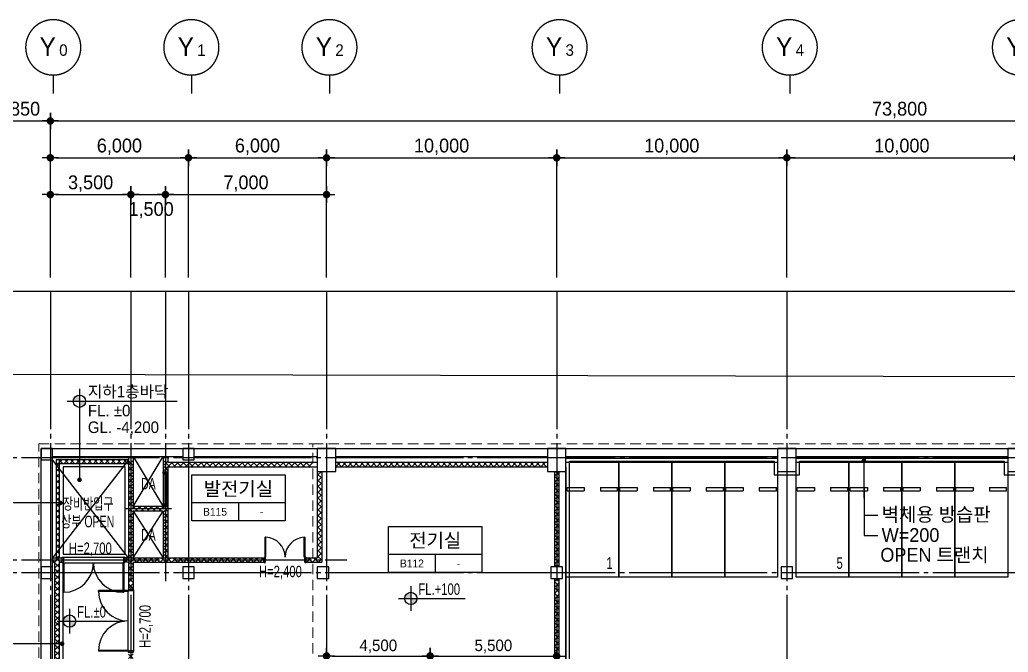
# Model space of a CAD drawing. Extents: x 13827183 to 13983685, y -1862231 to -1752052.
# Drawn here: x 13849131 to 13892080, y -1783737 to -1756245 of the extents above; entities that cross this region are included whole.
import ezdxf
from ezdxf.enums import TextEntityAlignment as Align

# ---------------------------------------------------------------- set-up
doc = ezdxf.new("R2010")
doc.units = 0
doc.header["$LTSCALE"] = 100
doc.header["$MEASUREMENT"] = 0
doc.header["$PDSIZE"] = -10
for name, pattern in [('CEN', [66, 60, -2, 2, -2]), ('HID', [2.3, 1.5, -0.8]), ('HIDDEN', [0.375, 0.25, -0.125])]:
    doc.linetypes.add(name, pattern=pattern)
doc.layers.get('0').update_dxf_attribs({"linetype": 'CONTINUOUS'})
doc.layers.get('Defpoints').update_dxf_attribs({"linetype": 'CONTINUOUS'})
for name, color, linetype in [('8', 8, 'CONTINUOUS'), ('_FIN', 5, 'CONTINUOUS'), ('AXIS', 7, 'CEN'), ('CAR', 21, 'CONTINUOUS'), ('CAR-STOP', 5, 'CONTINUOUS'), ('CEN', 1, 'CEN'), ('DIM', 7, 'CONTINUOUS'), ('HAT', 5, 'CONTINUOUS'), ('LEVEL-1', 4, 'CONTINUOUS'), ('open-tr', 9, 'CONTINUOUS'), ('ST', 3, 'CONTINUOUS'), ('TEXT', 2, 'CONTINUOUS'), ('TEXT1', 7, 'CONTINUOUS'), ('WA1', 2, 'CONTINUOUS'), ('WALL', 2, 'CONTINUOUS'), ('WALLBR', 3, 'CONTINUOUS'), ('WID', 4, 'CONTINUOUS')]:
    doc.layers.add(name, color=color, linetype=linetype)
doc.layers.add('hidded', color=5, linetype='HIDDEN', lineweight=20)
doc.styles.add('HE', font='HYWULM.TTF', dxfattribs={"height": 3})
doc.styles.add('HY울를도M', font='HYWULM.TTF')
doc.styles.add('굴림', font='H2HDRM.TTF')
doc.styles.add('돋음', font='Dotum.ttf', dxfattribs={"height": 3})
doc.styles.add('울릉도', font='HYWULM.TTF', dxfattribs={"height": 3})
doc.dimstyles.new('DIM50', dxfattribs={"dimscale": 50, "dimtxt": 3, "dimasz": 1.2, "dimexe": 1, "dimexo": 1, "dimgap": 0.6, "dimtad": 1, "dimdec": 4, "dimzin": 0, "dimdsep": 46, "dimlunit": 6, "dimtxsty": '굴림', "dimblk": 'DOTT', "dimcen": 0.09, "dimadec": 0, "dimazin": 0, "dimtfac": 1, "dimtdec": 4, "dimtofl": 0, "dimtmove": 2, "dimatfit": 2, "dimldrblk": 'DOTT', "dimfxl": 1, "dimtolj": 1, "dimtzin": 0, "dimarcsym": 0})
pattern_1 = [(45, (13090914.87, -2370030.04), (-127.27922, 127.27922), []), (135, (13090914.87, -2370030.04), (-127.27922, -127.27922), [])]

# ---------------------------------------------------------------- blocks, each defined once
blk = doc.blocks.new('DOTT')
for p, q in [((-1.5, 0), (1.5, 0)), ((0, 1.5), (0, -1.5))]:
    blk.add_line(p, q)
at = {"color": 6, "const_width": 0.68}
blk.add_lwpolyline([(-0.34, 0, 1), (0.34, 0, 1)], format="xyb", close=True, dxfattribs=at)
blk = doc.blocks.new('*D16')
at = {"layer": 'Defpoints', "color": 0, "lineweight": -3}
for p in [(13882460, -1762245), (13872460, -1768046), (13882460, -1768046)]:
    blk.add_point(p, dxfattribs=at)
at = {"layer": 'DIM', "color": 7, "lineweight": -2}
for p, q in [((13872460, -1767446), (13872460, -1762045)), ((13882460, -1767446), (13882460, -1762045)), ((13872700, -1762245), (13882220, -1762245))]:
    blk.add_line(p, q, dxfattribs=at)
at = {"layer": 'DIM', "color": 7, "lineweight": -2, "xscale": 240, "yscale": 240, "zscale": 240, "rotation": 180}
blk.add_blockref('DOTT', (13872460, -1762245), dxfattribs=at)
at = {"layer": 'DIM', "color": 7, "lineweight": -2, "xscale": 240, "yscale": 240, "zscale": 240}
blk.add_blockref('DOTT', (13882460, -1762245), dxfattribs=at)
at = {"layer": 'DIM', "color": 3, "insert": (13877460, -1761768), "char_height": 600, "attachment_point": 5, "style": '굴림'}
blk.add_mtext('\\A1;10,000', dxfattribs=at)
blk = doc.blocks.new('*D17')
at = {"layer": 'Defpoints', "color": 0, "lineweight": -3}
for p in [(13872460, -1762245), (13862460, -1768046), (13872460, -1768046)]:
    blk.add_point(p, dxfattribs=at)
at = {"layer": 'DIM', "color": 7, "lineweight": -2}
for p, q in [((13862460, -1767446), (13862460, -1762045)), ((13872460, -1767446), (13872460, -1762045)), ((13862700, -1762245), (13872220, -1762245))]:
    blk.add_line(p, q, dxfattribs=at)
at = {"layer": 'DIM', "color": 7, "lineweight": -2, "xscale": 240, "yscale": 240, "zscale": 240, "rotation": 180}
blk.add_blockref('DOTT', (13862460, -1762245), dxfattribs=at)
at = {"layer": 'DIM', "color": 7, "lineweight": -2, "xscale": 240, "yscale": 240, "zscale": 240}
blk.add_blockref('DOTT', (13872460, -1762245), dxfattribs=at)
at = {"layer": 'DIM', "color": 3, "insert": (13867460, -1761768), "char_height": 600, "attachment_point": 5, "style": '굴림'}
blk.add_mtext('\\A1;10,000', dxfattribs=at)
blk = doc.blocks.new('*D18')
at = {"layer": 'Defpoints', "color": 0, "lineweight": -3}
for p in [(13862460, -1762245), (13856460, -1768046), (13862460, -1768046)]:
    blk.add_point(p, dxfattribs=at)
at = {"layer": 'DIM', "color": 7, "lineweight": -2}
for p, q in [((13856460, -1767446), (13856460, -1762045)), ((13862460, -1767446), (13862460, -1762045)), ((13856700, -1762245), (13862220, -1762245))]:
    blk.add_line(p, q, dxfattribs=at)
at = {"layer": 'DIM', "color": 7, "lineweight": -2, "xscale": 240, "yscale": 240, "zscale": 240, "rotation": 180}
blk.add_blockref('DOTT', (13856460, -1762245), dxfattribs=at)
at = {"layer": 'DIM', "color": 7, "lineweight": -2, "xscale": 240, "yscale": 240, "zscale": 240}
blk.add_blockref('DOTT', (13862460, -1762245), dxfattribs=at)
at = {"layer": 'DIM', "color": 3, "insert": (13859460, -1761767), "char_height": 600, "attachment_point": 5, "style": '굴림'}
blk.add_mtext('\\A1;6,000', dxfattribs=at)
blk = doc.blocks.new('*D22')
at = {"layer": 'Defpoints', "color": 0, "lineweight": -3}
for p in [(13892460, -1762245), (13882460, -1768046), (13892460, -1768046)]:
    blk.add_point(p, dxfattribs=at)
at = {"layer": 'DIM', "color": 7, "lineweight": -2}
for p, q in [((13882460, -1767446), (13882460, -1762045)), ((13892460, -1767446), (13892460, -1762045)), ((13882700, -1762245), (13892220, -1762245))]:
    blk.add_line(p, q, dxfattribs=at)
at = {"layer": 'DIM', "color": 7, "lineweight": -2, "xscale": 240, "yscale": 240, "zscale": 240, "rotation": 180}
blk.add_blockref('DOTT', (13882460, -1762245), dxfattribs=at)
at = {"layer": 'DIM', "color": 7, "lineweight": -2, "xscale": 240, "yscale": 240, "zscale": 240}
blk.add_blockref('DOTT', (13892460, -1762245), dxfattribs=at)
at = {"layer": 'DIM', "color": 3, "insert": (13887460, -1761768), "char_height": 600, "attachment_point": 5, "style": '굴림'}
blk.add_mtext('\\A1;10,000', dxfattribs=at)
blk = doc.blocks.new('*D27')
at = {"layer": 'Defpoints', "color": 0, "lineweight": -3}
for p in [(13924260, -1760645), (13850460, -1768046), (13924260, -1768046)]:
    blk.add_point(p, dxfattribs=at)
at = {"layer": 'DIM', "color": 7, "lineweight": -2}
for p, q in [((13850460, -1767446), (13850460, -1760445)), ((13924260, -1767446), (13924260, -1760445)), ((13850700, -1760645), (13924020, -1760645))]:
    blk.add_line(p, q, dxfattribs=at)
at = {"layer": 'DIM', "color": 7, "lineweight": -2, "xscale": 240, "yscale": 240, "zscale": 240, "rotation": 180}
blk.add_blockref('DOTT', (13850460, -1760645), dxfattribs=at)
at = {"layer": 'DIM', "color": 7, "lineweight": -2, "xscale": 240, "yscale": 240, "zscale": 240}
blk.add_blockref('DOTT', (13924260, -1760645), dxfattribs=at)
at = {"layer": 'DIM', "color": 3, "insert": (13887360, -1760167), "char_height": 600, "attachment_point": 5, "style": '굴림'}
blk.add_mtext('\\A1;73,800', dxfattribs=at)
blk = doc.blocks.new('*D29')
at = {"layer": 'Defpoints', "color": 0, "lineweight": -3}
for p in [(13850460, -1760645), (13847610, -1768046), (13850460, -1768046)]:
    blk.add_point(p, dxfattribs=at)
at = {"layer": 'DIM', "color": 7, "lineweight": -2}
for p, q in [((13847610, -1767446), (13847610, -1760445)), ((13850460, -1767446), (13850460, -1760445)), ((13847850, -1760645), (13850220, -1760645))]:
    blk.add_line(p, q, dxfattribs=at)
at = {"layer": 'DIM', "color": 7, "lineweight": -2, "xscale": 240, "yscale": 240, "zscale": 240, "rotation": 180}
blk.add_blockref('DOTT', (13847610, -1760645), dxfattribs=at)
at = {"layer": 'DIM', "color": 7, "lineweight": -2, "xscale": 240, "yscale": 240, "zscale": 240}
blk.add_blockref('DOTT', (13850460, -1760645), dxfattribs=at)
at = {"layer": 'DIM', "color": 3, "insert": (13849035, -1760167), "char_height": 600, "attachment_point": 5, "style": '굴림'}
blk.add_mtext('\\A1;2,850', dxfattribs=at)
blk = doc.blocks.new('BOMBOM_S')
at = {"color": 7}
blk.add_line((0, 0.4), (0, 0), dxfattribs=at)
blk.add_lwpolyline([(-0.6, 1, 1), (0.6, 1, 1), (-0.6, 1, 1)], format="xyb", dxfattribs=at)
at = {"color": 1, "style": '돋음'}
for tag, p, height in [('X', (-0.295, 0.816), 0.4), ('N', (0.129, 0.816), 0.25)]:
    blk.add_attdef(tag, p, '', height=height, dxfattribs=at)
blk = doc.blocks.new('*D57')
at = {"layer": 'Defpoints', "color": 0, "lineweight": -3}
for p in [(13856460, -1762245), (13850460, -1768046), (13856460, -1768046)]:
    blk.add_point(p, dxfattribs=at)
at = {"layer": 'DIM', "color": 7, "lineweight": -2}
for p, q in [((13850460, -1767446), (13850460, -1762045)), ((13856460, -1767446), (13856460, -1762045)), ((13850700, -1762245), (13856220, -1762245))]:
    blk.add_line(p, q, dxfattribs=at)
at = {"layer": 'DIM', "color": 7, "lineweight": -2, "xscale": 240, "yscale": 240, "zscale": 240, "rotation": 180}
blk.add_blockref('DOTT', (13850460, -1762245), dxfattribs=at)
at = {"layer": 'DIM', "color": 7, "lineweight": -2, "xscale": 240, "yscale": 240, "zscale": 240}
blk.add_blockref('DOTT', (13856460, -1762245), dxfattribs=at)
at = {"layer": 'DIM', "color": 3, "insert": (13853460, -1761767), "char_height": 600, "attachment_point": 5, "style": '굴림'}
blk.add_mtext('\\A1;6,000', dxfattribs=at)
blk = doc.blocks.new('TT1')
at = {"layer": 'TEXT1'}
for p, q in [((-1013, -600), (1013, -600)), ((0, -600), (0, -1000))]:
    blk.add_line(p, q, dxfattribs=at)
blk.add_lwpolyline([(-1013, 0), (1013, 0), (1013, -1000), (-1013, -1000)], close=True, dxfattribs=at)
blk = doc.blocks.new('D1800')
at = {"layer": 'WID'}
for points in [[(105, 0), (-105, 0), (-105, -30), (-60, -30), (-60, -45), (90, -45), (90, -30), (135, -30), (135, 0), (105, 0)], [(135, -30), (135, -65), (1004, -65), (1004, -30)], [(135, -30), (1004, -30)], [(105, -1800), (-105, -1800), (-105, -1770), (-60, -1770), (-60, -1755), (90, -1755), (90, -1770), (135, -1770), (135, -1800), (105, -1800)], [(135, -1770), (135, -1735), (1004, -1735), (1004, -1770)], [(135, -1770), (1004, -1770)]]:
    blk.add_lwpolyline(points, dxfattribs=at)
for centre, start, end in [((135, -30), 270, 357.6944), ((135, -1770), 2.3056, 90)]:
    blk.add_arc(centre, 870, start, end, dxfattribs=at)
blk = doc.blocks.new('*D102')
at = {"layer": 'Defpoints', "color": 0, "lineweight": -3}
for p in [(13862460, -1763845), (13855460, -1768046), (13862460, -1768046)]:
    blk.add_point(p, dxfattribs=at)
at = {"layer": 'DIM', "color": 7, "lineweight": -2}
for p, q in [((13855460, -1767446), (13855460, -1763645)), ((13855700, -1763845), (13862220, -1763845)), ((13862460, -1767446), (13862460, -1763645))]:
    blk.add_line(p, q, dxfattribs=at)
at = {"layer": 'DIM', "color": 7, "lineweight": -2, "xscale": 240, "yscale": 240, "zscale": 240, "rotation": 180}
blk.add_blockref('DOTT', (13855460, -1763845), dxfattribs=at)
at = {"layer": 'DIM', "color": 7, "lineweight": -2, "xscale": 240, "yscale": 240, "zscale": 240}
blk.add_blockref('DOTT', (13862460, -1763845), dxfattribs=at)
at = {"layer": 'DIM', "color": 3, "insert": (13858960, -1763368), "char_height": 600, "attachment_point": 5, "style": '굴림'}
blk.add_mtext('\\A1;7,000', dxfattribs=at)
blk = doc.blocks.new('CAR-STOP')
at = {"layer": 'CAR-STOP', "ltscale": 3}
for p, q in [((50, 3950), (50, 4100)), ((50, 4100), (800, 4100)), ((50, 3950), (800, 3950)), ((800, 4100), (800, 3950)), ((1500, 4100), (2250, 4100)), ((1500, 4100), (1500, 3950)), ((1500, 3950), (2250, 3950)), ((2250, 3950), (2250, 4100))]:
    blk.add_line(p, q, dxfattribs=at)
blk = doc.blocks.new('*D104')
at = {"layer": 'Defpoints', "color": 0, "lineweight": -3}
for p in [(13853960, -1763845), (13850460, -1768046), (13853960, -1768046)]:
    blk.add_point(p, dxfattribs=at)
at = {"layer": 'DIM', "color": 7, "lineweight": -2}
for p, q in [((13850460, -1767446), (13850460, -1763645)), ((13850700, -1763845), (13853720, -1763845)), ((13853960, -1767446), (13853960, -1763645))]:
    blk.add_line(p, q, dxfattribs=at)
at = {"layer": 'DIM', "color": 7, "lineweight": -2, "xscale": 240, "yscale": 240, "zscale": 240, "rotation": 180}
blk.add_blockref('DOTT', (13850460, -1763845), dxfattribs=at)
at = {"layer": 'DIM', "color": 7, "lineweight": -2, "xscale": 240, "yscale": 240, "zscale": 240}
blk.add_blockref('DOTT', (13853960, -1763845), dxfattribs=at)
at = {"layer": 'DIM', "color": 3, "insert": (13852210, -1763367), "char_height": 600, "attachment_point": 5, "style": '굴림'}
blk.add_mtext('\\A1;3,500', dxfattribs=at)
blk = doc.blocks.new('*D105')
at = {"layer": 'Defpoints', "color": 0, "lineweight": -3}
for p in [(13855460, -1763845), (13853960, -1768046), (13855460, -1768046)]:
    blk.add_point(p, dxfattribs=at)
at = {"layer": 'DIM', "color": 7, "lineweight": -2}
for p, q in [((13853960, -1767446), (13853960, -1763645)), ((13854200, -1763845), (13855220, -1763845)), ((13855460, -1767446), (13855460, -1763645))]:
    blk.add_line(p, q, dxfattribs=at)
at = {"layer": 'DIM', "color": 7, "lineweight": -2, "xscale": 240, "yscale": 240, "zscale": 240, "rotation": 180}
blk.add_blockref('DOTT', (13853960, -1763845), dxfattribs=at)
at = {"layer": 'DIM', "color": 7, "lineweight": -2, "xscale": 240, "yscale": 240, "zscale": 240}
blk.add_blockref('DOTT', (13855460, -1763845), dxfattribs=at)
at = {"layer": 'DIM', "color": 3, "insert": (13854837, -1764526), "char_height": 600, "attachment_point": 5, "style": '굴림'}
blk.add_mtext('\\A1;1,500', dxfattribs=at)
blk = doc.blocks.new('*D122')
at = {"layer": 'Defpoints', "color": 0, "lineweight": -3}
for p in [(13866960, -1783901), (13862460, -1785077), (13866960, -1785502)]:
    blk.add_point(p, dxfattribs=at)
at = {"layer": 'DIM', "color": 7, "lineweight": -2}
for p, q in [((13862460, -1784477), (13862460, -1783701)), ((13862700, -1783901), (13866720, -1783901)), ((13866960, -1784902), (13866960, -1783701))]:
    blk.add_line(p, q, dxfattribs=at)
at = {"layer": 'DIM', "color": 7, "lineweight": -2, "xscale": 240, "yscale": 240, "zscale": 240, "rotation": 180}
blk.add_blockref('DOTT', (13862460, -1783901), dxfattribs=at)
at = {"layer": 'DIM', "color": 7, "lineweight": -2, "xscale": 240, "yscale": 240, "zscale": 240}
blk.add_blockref('DOTT', (13866960, -1783901), dxfattribs=at)
at = {"layer": 'DIM', "color": 3, "insert": (13864710, -1783484), "char_height": 500, "attachment_point": 5, "style": '굴림'}
blk.add_mtext('\\A1;4,500', dxfattribs=at)
blk = doc.blocks.new('*D123')
at = {"layer": 'Defpoints', "color": 0, "lineweight": -3}
for p in [(13872460, -1783901), (13866960, -1785502), (13872460, -1785502)]:
    blk.add_point(p, dxfattribs=at)
at = {"layer": 'DIM', "color": 7, "lineweight": -2}
for p, q in [((13866960, -1784902), (13866960, -1783701)), ((13867200, -1783901), (13872220, -1783901)), ((13872460, -1784902), (13872460, -1783701))]:
    blk.add_line(p, q, dxfattribs=at)
at = {"layer": 'DIM', "color": 7, "lineweight": -2, "xscale": 240, "yscale": 240, "zscale": 240, "rotation": 180}
blk.add_blockref('DOTT', (13866960, -1783901), dxfattribs=at)
at = {"layer": 'DIM', "color": 7, "lineweight": -2, "xscale": 240, "yscale": 240, "zscale": 240}
blk.add_blockref('DOTT', (13872460, -1783901), dxfattribs=at)
at = {"layer": 'DIM', "color": 3, "insert": (13869710, -1783484), "char_height": 500, "attachment_point": 5, "style": '굴림'}
blk.add_mtext('\\A1;5,500', dxfattribs=at)

msp = doc.modelspace()

# ---------------------------------------------------------------- hatches: boundary and pattern name
at = {"layer": 'HAT'}
h = msp.add_hatch(dxfattribs=at)
h.set_pattern_fill('_USER', color=256, scale=180, angle=45, style=0, double=1, pattern_type=0)
h.set_pattern_definition([(45, (-946705.35, -4618979.9), (-127.2792206, 127.2792206), []), (135, (-946705.35, -4618979.9), (-127.2792206, -127.2792206), [])])
h.paths.add_polyline_path([(13853743.59595, -1775527.04345), (13853859.80992, -1775377.37395), (13851724.67617, -1775377.23112), (13851724.67617, -1775527.22456)])
h.paths.add_polyline_path([(13851724.67617, -1775527.22456), (13851724.67617, -1775377.23112), (13850859.74377, -1775377.17327), (13850859.73424, -1775527.30216)])
h.paths.add_polyline_path([(13850859.74377, -1775377.17327), (13850709.54981, -1775377.16322), (13850709.56145, -1775570.23577), (13850859.71922, -1775763.62078)])
h.paths.add_polyline_path([(13850859.71922, -1775763.62078), (13850709.56145, -1775570.23577), (13850709.6607, -1777217.08991, -0.3360562249), (13850709.66434, -1777277.48096), (13850709.79433, -1779434.21221), (13850859.49831, -1779241.41163)])
h.paths.add_polyline_path([(13850859.49831, -1779241.41163), (13850709.79433, -1779434.21221), (13850709.80597, -1779627.46006), (13850859.47378, -1779627.46006)])
h = msp.add_hatch(dxfattribs=at)
h.set_pattern_fill('_USER', color=256, scale=180, angle=45, style=0, double=1, pattern_type=0)
h.set_pattern_definition(pattern_1)
h.paths.add_polyline_path([(13855359.80992, -1779627.37395), (13854059.80992, -1779627.37395), (13854059.80992, -1777602.37395), (13855359.80992, -1777602.37395)], flags=17)
h.paths.add_polyline_path([(13862259.80992, -1775877.37395), (13862059.80992, -1775877.37395), (13862059.80992, -1779627.37395), (13861859.83977, -1779627.37395), (13861859.83954, -1779827.37395), (13862259.80992, -1779827.37395)])
h.paths.add_polyline_path([(13861859.83977, -1779627.37395), (13861579.80992, -1779627.37395), (13861579.80992, -1779827.37395), (13861859.83954, -1779827.37395)], flags=16)
h.paths.add_polyline_path([(13862259.80992, -1784827.37395), (13861859.83385, -1784827.37395), (13861859.83363, -1785027.37395), (13862259.80992, -1785027.37395)])
h.paths.add_polyline_path([(13861859.83385, -1784827.37395), (13854059.80992, -1784827.37395), (13854059.80992, -1783747.37395), (13853859.80992, -1783747.37395), (13853859.80992, -1785027.37395), (13861859.83363, -1785027.37395)])
h.paths.add_polyline_path([(13854247.43974, -1779010.37328), (13855192.18009, -1779010.37328), (13855192.18009, -1778259.37461), (13854247.43974, -1778259.37461)], flags=24)
h.paths.add_polyline_path([(13855359.80992, -1775902.37395), (13855559.80992, -1775902.37395), (13855559.80992, -1775677.37395), (13861859.84426, -1775677.37395), (13861859.84448, -1775477.37395), (13855559.80992, -1775477.37395), (13855559.80992, -1775377.37395), (13855359.80992, -1775377.37395)])
h.paths.add_polyline_path([(13855559.80992, -1777402.37395), (13854059.80992, -1777402.37395), (13854059.80992, -1775377.37395), (13853859.80992, -1775377.37395), (13853859.80992, -1779627.37395), (13853699.80992, -1779627.37395), (13853699.80992, -1779827.37395), (13853859.80992, -1779827.37395), (13853859.80992, -1781007.37395), (13854059.80992, -1781007.37395), (13854059.80992, -1779827.37395), (13859739.80992, -1779827.37395), (13859739.80992, -1779627.37395), (13855559.80992, -1779627.37395)])
h = msp.add_hatch(dxfattribs=at)
h.set_pattern_fill('_USER', color=256, scale=180, angle=45, style=0, double=1, pattern_type=0)
h.set_pattern_definition([(45, (13862859.81, -1775677.37), (-127.2792, 127.2792), []), (135, (13862859.81, -1775677.37), (-127.2792, -127.2792), [])])
h.paths.add_polyline_path([(13872059.80992, -1775477.37395), (13862859.80992, -1775477.37395), (13862859.80992, -1775677.37395), (13872059.80992, -1775677.37395)])
h = msp.add_hatch(dxfattribs=at)
h.set_pattern_fill('_USER', color=256, scale=180, angle=45, style=0, double=1, pattern_type=0)
h.set_pattern_definition([(45, (13859357.81, -1807335.86), (-127.2792, 127.2792), []), (135, (13859357.81, -1807335.86), (-127.2792, -127.2792), [])])
h.paths.add_polyline_path([(13872559.80992, -1790977.37395), (13872359.80992, -1790977.37395), (13872359.80992, -1793977.37395), (13867479.80992, -1793977.37395), (13867479.80992, -1794177.37395), (13872559.80992, -1794177.37395)])
h.paths.add_polyline_path([(13865359.80992, -1790277.37395), (13865159.80992, -1790277.37395), (13865159.80992, -1794257.37395), (13865359.80992, -1794257.37395), (13865359.80992, -1794177.37395), (13865639.80992, -1794177.37395), (13865639.80992, -1793977.37395), (13865359.80992, -1793977.37395)])
h.paths.add_polyline_path([(13865359.80992, -1795197.37395), (13865159.80992, -1795197.37395), (13865159.80992, -1795377.37395), (13865359.80992, -1795377.37395)])
h.paths.add_polyline_path([(13862259.80992, -1790677.37395), (13862059.80992, -1790677.37395), (13862059.80992, -1791537.37395), (13862259.80992, -1791537.37395)])
h.paths.add_polyline_path([(13873366.73347, -1798664.76606), (13873366.73347, -1797589.98184), (13873874.80992, -1797589.98184), (13873874.80992, -1798664.76606)], flags=9)
h.paths.add_polyline_path([(13873366.73347, -1795713.10145), (13873366.73347, -1794641.64645), (13873874.80992, -1794641.64645), (13873874.80992, -1795713.10145)], flags=9)
h.paths.add_polyline_path([(13873366.73347, -1792714.76606), (13873366.73347, -1791639.98184), (13873874.80992, -1791639.98184), (13873874.80992, -1792714.76606)], flags=9)
h.paths.add_polyline_path([(13908543.76644, -1801280.87287), (13910867.50146, -1801280.87287), (13910867.50146, -1800500.91282), (13908543.76644, -1800500.91282)], flags=9)
h.paths.add_polyline_path([(13866225.19707, -1783278.04395), (13868548.93209, -1783278.04395), (13868548.93209, -1782498.0839), (13866225.19707, -1782498.0839)], flags=9)
h.paths.add_polyline_path([(13866225.19707, -1799105.0416), (13868548.93209, -1799105.0416), (13868548.93209, -1798325.08154), (13866225.19707, -1798325.08154)], flags=9)
h.paths.add_polyline_path([(13859357.80936, -1776734.80142), (13862053.54837, -1776734.80142), (13862053.54837, -1775806.03977), (13859357.80936, -1775806.03977)], flags=9)
h.paths.add_polyline_path([(13859358.60829, -1777750.46426), (13862052.74944, -1777750.46426), (13862052.74944, -1776858.65334), (13859358.60829, -1776858.65334)], flags=9)
h.paths.add_polyline_path([(13862693.55267, -1800309.98314), (13863194.75107, -1800309.98314), (13863194.75107, -1800009.58367), (13862693.55267, -1800009.58367)], flags=9)
h.paths.add_polyline_path([(13892944.89931, -1801870.07647), (13897124.65963, -1801870.07647), (13897124.65963, -1800975.26955), (13892944.89931, -1800975.26955)], flags=9)
h.paths.add_polyline_path([(13892964.04045, -1801049.64705), (13895436.41063, -1801049.64705), (13895436.41063, -1800269.687), (13892964.04045, -1800269.687)], flags=9)
h.paths.add_polyline_path([(13892934.74618, -1800314.26114), (13897092.2029, -1800314.26114), (13897092.2029, -1799358.53544), (13892934.74618, -1799358.53544)], flags=9)
h.paths.add_polyline_path([(13863121.99271, -1784984.67657), (13865992.83159, -1784984.67657), (13865992.83159, -1783990.0028), (13863121.99271, -1783990.0028)], flags=9)
h.paths.add_polyline_path([(13862660.95102, -1785788.94597), (13866468.20801, -1785788.94597), (13866468.20801, -1784897.13505), (13862660.95102, -1784897.13505)], flags=9)
h.paths.add_polyline_path([(13885173.13831, -1799599.1015), (13889649.30342, -1799599.1015), (13889649.30342, -1798007.62347), (13885173.13831, -1798007.62347)], flags=9)
h.paths.add_polyline_path([(13864292.62058, -1800854.64359), (13864726.17584, -1800854.64359), (13864726.17584, -1800548.65158), (13864292.62058, -1800548.65158)], flags=9)
h.paths.add_polyline_path([(13870452.30326, -1800572.36396), (13871067.31657, -1800572.36396), (13871067.31657, -1800182.38394), (13870452.30326, -1800182.38394)], flags=9)
h.paths.add_polyline_path([(13907595.46238, -1806534.60617), (13908624.15745, -1806534.60617), (13908624.15745, -1806056.24399), (13907595.46238, -1806056.24399)], flags=9)
h.paths.add_polyline_path([(13907449.40712, -1807014.29363), (13908770.21271, -1807014.29363), (13908770.21271, -1806516.95674), (13907449.40712, -1806516.95674)], flags=9)
h.paths.add_polyline_path([(13907660.91293, -1807335.86312), (13908624.96086, -1807335.86312), (13908624.96086, -1806960.36379), (13907660.91293, -1806960.36379)], flags=9)
h.paths.add_polyline_path([(13910049.40712, -1807014.29363), (13911370.21271, -1807014.29363), (13911370.21271, -1806516.95674), (13910049.40712, -1806516.95674)], flags=9)
h.paths.add_polyline_path([(13909905.71538, -1806534.60617), (13911513.90446, -1806534.60617), (13911513.90446, -1806056.24399), (13909905.71538, -1806056.24399)], flags=9)
h.paths.add_polyline_path([(13910260.91293, -1807335.86312), (13911224.96086, -1807335.86312), (13911224.96086, -1806960.36379), (13910260.91293, -1806960.36379)], flags=9)
h.paths.add_polyline_path([(13911118.31426, -1796999.8509), (13911551.86952, -1796999.8509), (13911551.86952, -1796693.85889), (13911118.31426, -1796693.85889)], flags=9)
h.paths.add_polyline_path([(13862259.80992, -1793377.37395), (13862059.80992, -1793377.37395), (13862059.80992, -1795377.37395), (13862259.80992, -1795377.37395)])
h = msp.add_hatch(dxfattribs=at)
h.set_pattern_fill('_USER', color=256, scale=180, angle=45, style=0, double=1, pattern_type=0)
h.set_pattern_definition([(45, (13872359.81, -1789577.37), (-127.2792, 127.2792), []), (135, (13872359.81, -1789577.37), (-127.2792, -127.2792), [])])
h.paths.add_polyline_path([(13872559.80992, -1775877.37395), (13872359.80992, -1775877.37395), (13872359.80992, -1780027.37395), (13872559.80992, -1780027.37395)])
h.paths.add_polyline_path([(13872559.80992, -1780527.37395), (13872359.80992, -1780527.37395), (13872359.80992, -1789577.37395), (13872559.80992, -1789577.37395)])
h = msp.add_hatch(dxfattribs=at)
h.set_pattern_fill('_USER', color=256, scale=180, angle=45, style=0, double=1, pattern_type=0)
h.set_pattern_definition(pattern_1)
h.paths.add_polyline_path([(13850959.80992, -1779627.46006), (13850559.80992, -1779627.46006), (13850559.80992, -1779827.37395), (13850659.80992, -1779827.37395), (13850659.80992, -1797777.37395), (13850859.80992, -1797777.37395), (13850859.80992, -1779827.37395), (13850959.80992, -1779827.37395)])
at = {"layer": 'LEVEL-1'}
h = msp.add_hatch(color=256, dxfattribs=at)
h.paths.add_polyline_path([(13851724.66185, -1772828.13016), (13851724.66185, -1772559.33285, 0.4142135624), (13851455.86454, -1772828.13016)])
h.paths.add_polyline_path([(13851724.66185, -1772828.13016), (13851724.66185, -1773096.92747, 0.4142135624), (13851993.45916, -1772828.13016)])
h = msp.add_hatch(color=256, dxfattribs=at)
h.paths.add_polyline_path([(13866119.8038, -1781398.22095), (13866119.8038, -1781129.42364, 0.4142135624), (13865851.00649, -1781398.22095)])
h.paths.add_polyline_path([(13866119.8038, -1781398.22095), (13866119.8038, -1781667.01826, 0.4142135624), (13866388.60111, -1781398.22095)])
h = msp.add_hatch(color=256, dxfattribs=at)
h.paths.add_polyline_path([(13851296.8038, -1782383.22095), (13851296.8038, -1782114.42364, 0.4142135624), (13851028.00649, -1782383.22095)])
h.paths.add_polyline_path([(13851296.8038, -1782383.22095), (13851296.8038, -1782652.01826, 0.4142135624), (13851565.60111, -1782383.22095)])

# ---------------------------------------------------------------- linework, layer by layer
at = {"color": 2}
msp.add_line((13926371.79893, -1771845.72875), (13847599.98856, -1771659.67016), dxfattribs=at)
at = {"layer": '8'}
for p, q in [((13851009.80992, -1779607.37395), (13853649.80992, -1779607.37395)), ((13851009.80992, -1779847.37395), (13853649.80992, -1779847.37395)), ((13853839.80992, -1783697.37395), (13853839.80992, -1781057.37395)), ((13854079.80992, -1781057.37395), (13854079.80992, -1783697.37395))]:
    msp.add_line(p, q, dxfattribs=at)
at = {"layer": '_FIN'}
for p, q in [((13872859.80992, -1775297.37395), (13882059.80992, -1775297.37395)), ((13882859.80992, -1775297.37395), (13892059.80992, -1775297.37395))]:
    msp.add_line(p, q, dxfattribs=at)
at = {"layer": 'CAR', "ltscale": 3}
for points in [[(13875159.80992, -1780477.37395), (13872859.80992, -1780477.37395), (13872859.80992, -1775477.37395), (13875159.80992, -1775477.37395)], [(13877459.80992, -1780477.37395), (13875159.80992, -1780477.37395), (13875159.80992, -1775477.37395), (13877459.80992, -1775477.37395)], [(13879759.80992, -1780477.37395), (13877459.80992, -1780477.37395), (13877459.80992, -1775477.37395), (13879759.80992, -1775477.37395)], [(13882059.80992, -1780477.37395), (13879759.80992, -1780477.37395), (13879759.80992, -1775477.37395), (13882059.80992, -1775477.37395)], [(13885159.80992, -1780477.37395), (13882859.80992, -1780477.37395), (13882859.80992, -1775477.37395), (13885159.80992, -1775477.37395)], [(13887459.80992, -1780477.37395), (13885159.80992, -1780477.37395), (13885159.80992, -1775477.37395), (13887459.80992, -1775477.37395)], [(13889759.80992, -1780477.37395), (13887459.80992, -1780477.37395), (13887459.80992, -1775477.37395), (13889759.80992, -1775477.37395)], [(13892059.80992, -1780477.37395), (13889759.80992, -1780477.37395), (13889759.80992, -1775477.37395), (13892059.80992, -1775477.37395)]]:
    msp.add_lwpolyline(points, close=True, dxfattribs=at)
at = {"layer": 'CEN', "linetype": 'CEN'}
for p, q in [((13850459.80992, -1768045.95467), (13850459.80992, -1852077.37395)), ((13853959.80992, -1768045.95467), (13853959.80992, -1785797.28783)), ((13855459.80992, -1768045.95467), (13855459.80992, -1780647.28783)), ((13856459.80992, -1768045.95467), (13856459.80992, -1852077.37395)), ((13862459.80992, -1768045.95467), (13862459.80992, -1852077.37395)), ((13872459.80992, -1768045.95467), (13872459.80992, -1852077.37395)), ((13882459.80992, -1768045.95467), (13882459.80992, -1852077.37395)), ((13842606.80992, -1775277.37395), (13938970.80992, -1775277.37395)), ((13853859.80992, -1779627.37395), (13850559.80992, -1775377.37395)), ((13853859.80992, -1775377.37395), (13850559.80992, -1779627.37395)), ((13854059.80992, -1777402.37395), (13855359.80992, -1775227.37395)), ((13854059.80992, -1775227.37395), (13855359.80992, -1777402.37395)), ((13855729.80992, -1777502.37395), (13853722.07158, -1777502.37395)), ((13854059.80992, -1779627.37395), (13855359.80992, -1777602.37395)), ((13854059.80992, -1777602.37395), (13855359.80992, -1779627.37395)), ((13842606.80992, -1779727.37395), (13863342.07158, -1779727.37395)), ((13842606.80992, -1780277.37395), (13938970.80992, -1780277.37395))]:
    msp.add_line(p, q, dxfattribs=at)
at = {"layer": 'Defpoints', "color": 76}
msp.add_line((13842006.80992, -1768045.95467), (13938970.80992, -1768045.95467), dxfattribs=at)
at = {"layer": 'hidded', "color": 6, "linetype": 'HID', "ltscale": 3}
msp.add_lwpolyline([(13861959.80992, -1805877.37395), (13861959.80992, -1808777.37395), (13858759.80992, -1808777.37395), (13858759.80992, -1797777.37395), (13849959.80992, -1797777.37395), (13849959.80992, -1774677.37395), (13861859.80992, -1774677.37395)], dxfattribs=at)
msp.add_lwpolyline([(13861859.80992, -1805877.37395), (13861859.84539, -1774677.37395), (13923059.80992, -1774677.37395), (13923059.80992, -1805877.37395), (13913059.80992, -1805877.37395), (13913059.80992, -1809077.37385), (13902059.80992, -1809077.38454), (13902059.80992, -1805877.37395)], close=True, dxfattribs=at)
at = {"layer": 'LEVEL-1'}
for p, q in [((13851724.67617, -1772290.53554), (13851724.67617, -1773365.72479)), ((13851187.06722, -1772828.13016), (13855975.77473, -1772828.13016)), ((13851724.67617, -1773365.72479), (13851724.67617, -1776242.68543)), ((13866119.81813, -1780860.62633), (13866119.81813, -1781935.81557)), ((13865582.20918, -1781398.22095), (13868486.56425, -1781398.22095)), ((13851296.81813, -1781845.62633), (13851296.81813, -1782920.81557)), ((13850759.20918, -1782383.22095), (13853663.56425, -1782383.22095))]:
    msp.add_line(p, q, dxfattribs=at)
at = {"layer": 'LEVEL-1', "const_width": 100}
msp.add_lwpolyline([(13851724.67617, -1776292.68543, 1), (13851724.67617, -1776192.68543, 1)], format="xyb", close=True, dxfattribs=at)
msp.add_lwpolyline([(13851724.67617, -1776292.68543, 1), (13851724.67617, -1776192.68543, 1)], format="xyb", close=True, dxfattribs=at)
at = {"layer": 'LEVEL-1'}
for centre in [(13851724.66185, -1772828.13016), (13866119.8038, -1781398.22095), (13851296.8038, -1782383.22095)]:
    msp.add_circle(centre, 268.79731, dxfattribs=at)
at = {"layer": 'open-tr'}
for p, q in [((13873009.80992, -1807827.37395), (13873009.80992, -1775427.37395)), ((13872859.80992, -1805677.37395), (13872859.80992, -1775677.37395)), ((13851009.80992, -1785227.37395), (13851009.80992, -1779827.37395))]:
    msp.add_line(p, q, dxfattribs=at)
msp.add_lwpolyline([(13873009.80992, -1775427.37395), (13881909.80992, -1775427.37395), (13881909.80992, -1776027.37395), (13883009.80992, -1776027.37395), (13883009.80992, -1775427.37395), (13891909.80992, -1775427.37395), (13891909.80992, -1776027.37395), (13893009.80992, -1776027.37395), (13893009.80992, -1775427.37395), (13901909.80992, -1775427.37395), (13901909.80992, -1776027.37395), (13903009.80992, -1776027.37395), (13903009.80992, -1775427.37395), (13911909.80992, -1775427.37395), (13911909.80992, -1776027.37395), (13913009.80992, -1776027.37395), (13913009.80992, -1775427.37395), (13918809.7238, -1775427.37395), (13918809.7238, -1780677.37395)], dxfattribs=at)
msp.add_lwpolyline([(13853709.80992, -1775677.37395), (13851009.80992, -1775677.37395), (13851009.80992, -1779477.37395), (13853709.80992, -1779477.37395)], close=True, dxfattribs=at)
at = {"layer": 'ST', "color": 4}
msp.add_line((13872859.80992, -1775677.37395), (13872859.80992, -1807677.37395), dxfattribs=at)
at = {"layer": 'TEXT1'}
for p, q in [((13885807.87204, -1775436.00564), (13885814.89874, -1777775.56048)), ((13885807.87204, -1775436.00564), (13885814.89874, -1778669.56048)), ((13850986.71328, -1777247.28783), (13846979.98774, -1777247.28783)), ((13885814.89874, -1777775.56048), (13886414.89874, -1777775.56048)), ((13885814.89874, -1778669.56048), (13886414.89874, -1778669.56048)), ((13851059.80992, -1783367.28783), (13848072.07158, -1783367.28783))]:
    msp.add_line(p, q, dxfattribs=at)
at = {"layer": 'TEXT1', "const_width": 100}
for points in [[(13885807.87204, -1775455.97833, 1), (13885807.87204, -1775355.97833, 1)], [(13885807.87204, -1775455.97833, 1), (13885807.87204, -1775355.97833, 1)], [(13850896.71328, -1777297.28783, 1), (13850896.71328, -1777197.28783, 1)], [(13850969.80992, -1783417.28783, 1), (13850969.80992, -1783317.28783, 1)]]:
    msp.add_lwpolyline(points, format="xyb", close=True, dxfattribs=at)
at = {"layer": 'WA1'}
for p, q in [((13850059.80992, -1824777.37395), (13850059.80992, -1774877.37395)), ((13850059.80992, -1774877.37395), (13924505.45281, -1774877.37395)), ((13850559.80992, -1775227.37395), (13856209.80992, -1775227.37395)), ((13850559.80992, -1812227.37395), (13850559.80992, -1775227.37395)), ((13856709.80992, -1775227.37395), (13862059.80992, -1775227.37395)), ((13862859.80992, -1775227.37395), (13872059.80992, -1775227.37395)), ((13872859.80992, -1775227.37395), (13882059.80992, -1775227.37395)), ((13882859.80992, -1775227.37395), (13892059.80992, -1775227.37395))]:
    msp.add_line(p, q, dxfattribs=at)
for points in [[(13850559.80992, -1775377.37395), (13850559.80992, -1774877.37395), (13850059.80992, -1774877.37395), (13850059.80992, -1775377.37395)], [(13856709.80992, -1775377.37395), (13856709.80992, -1774877.37395), (13856209.80992, -1774877.37395), (13856209.80992, -1775377.37395)], [(13862859.80992, -1775877.37395), (13862859.80992, -1774877.37395), (13862059.80992, -1774877.37395), (13862059.80992, -1775877.37395)], [(13862859.80992, -1775877.37395), (13862859.80992, -1774877.37395), (13862059.80992, -1774877.37395), (13862059.80992, -1775877.37395)], [(13872859.80992, -1775877.37395), (13872859.80992, -1774877.37395), (13872059.80992, -1774877.37395), (13872059.80992, -1775877.37395)], [(13872859.80992, -1775877.37395), (13872859.80992, -1774877.37395), (13872059.80992, -1774877.37395), (13872059.80992, -1775877.37395)], [(13882859.80992, -1775877.37395), (13882859.80992, -1774877.37395), (13882059.80992, -1774877.37395), (13882059.80992, -1775877.37395)], [(13892859.80992, -1775877.37395), (13892859.80992, -1774877.37395), (13892059.80992, -1774877.37395), (13892059.80992, -1775877.37395)], [(13850559.80992, -1780527.37395), (13850559.80992, -1780027.37395), (13850059.80992, -1780027.37395), (13850059.80992, -1780527.37395)], [(13856709.80992, -1780527.37395), (13856709.80992, -1780027.37395), (13856209.80992, -1780027.37395), (13856209.80992, -1780527.37395)], [(13872709.80992, -1780527.37395), (13872709.80992, -1780027.37395), (13872209.80992, -1780027.37395), (13872209.80992, -1780527.37395)], [(13882709.80992, -1780527.37395), (13882709.80992, -1780027.37395), (13882209.80992, -1780027.37395), (13882209.80992, -1780527.37395)]]:
    msp.add_lwpolyline(points, close=True, dxfattribs=at)
at = {"layer": 'WALL'}
msp.add_lwpolyline([(13862559.80992, -1780527.37395), (13862559.80992, -1780027.37395), (13862059.80992, -1780027.37395), (13862059.80992, -1780527.37395)], close=True, dxfattribs=at)
at = {"layer": 'WALLBR'}
for p, q in [((13853859.80992, -1775227.37395), (13853859.80992, -1779627.37395)), ((13854059.80992, -1775227.37395), (13854059.80992, -1777402.37395)), ((13855359.80992, -1775227.37395), (13855359.80992, -1775902.37395)), ((13855559.80992, -1775227.37395), (13855559.80992, -1775477.37395)), ((13855559.80992, -1775477.37395), (13862059.80992, -1775477.37395)), ((13862859.80992, -1775477.37395), (13872059.80992, -1775477.37395)), ((13855359.80992, -1775902.37395), (13855559.80992, -1775902.37395)), ((13855559.80992, -1775677.37395), (13855559.80992, -1775902.37395)), ((13855559.80992, -1775677.37395), (13862059.80992, -1775677.37395)), ((13855559.80992, -1775677.37395), (13862059.80992, -1775677.37395)), ((13862059.80992, -1775877.37395), (13862059.80992, -1779627.37395)), ((13862259.80992, -1775877.37395), (13862259.80992, -1779827.37395)), ((13862859.80992, -1775677.37395), (13872059.80992, -1775677.37395)), ((13862859.80992, -1775677.37395), (13872059.80992, -1775677.37395)), ((13872359.80992, -1775877.37395), (13872359.80992, -1780027.37395)), ((13872559.80992, -1775877.37395), (13872559.80992, -1780027.37395)), ((13855359.80992, -1777402.37395), (13854059.80992, -1777402.37395)), ((13854059.80992, -1777602.37395), (13854059.80992, -1779627.37395)), ((13855359.80992, -1777602.37395), (13854059.80992, -1777602.37395)), ((13855359.80992, -1777402.37395), (13855559.80992, -1777402.37395)), ((13855359.80992, -1777602.37395), (13855359.80992, -1779627.37395)), ((13855559.80992, -1777402.37395), (13855559.80992, -1779627.37395)), ((13850559.80992, -1779627.46006), (13850959.80992, -1779627.46006)), ((13853859.80992, -1779627.37395), (13853699.80992, -1779627.37395)), ((13854059.80992, -1779627.37395), (13855359.80992, -1779627.37395)), ((13855559.80992, -1779627.37395), (13859739.80992, -1779627.37395)), ((13861579.80992, -1779627.37395), (13862059.80992, -1779627.37395)), ((13850559.80992, -1779827.37395), (13850659.80992, -1779827.37395)), ((13850659.80992, -1812527.37395), (13850659.80992, -1779827.37395)), ((13850859.80992, -1807477.37395), (13850859.80992, -1779827.37395)), ((13850859.80992, -1779827.37395), (13850959.80992, -1779827.37395)), ((13853859.80992, -1779827.37395), (13853699.80992, -1779827.37395)), ((13853859.80992, -1779827.37395), (13853859.80992, -1781007.37395)), ((13854059.80992, -1779827.37395), (13854059.80992, -1781007.37395)), ((13854059.80992, -1779827.37395), (13859739.80992, -1779827.37395)), ((13861579.80992, -1779827.37395), (13862259.80992, -1779827.37395)), ((13872359.80992, -1780527.37395), (13872359.80992, -1789577.37395)), ((13872559.80992, -1780527.37395), (13872559.80992, -1789577.37395))]:
    msp.add_line(p, q, dxfattribs=at)
at = {"layer": 'WALLBR', "ltscale": 3}
for p, q in [((13850959.80992, -1779627.37395), (13850959.80992, -1779827.37395)), ((13853699.80992, -1779627.37395), (13853699.80992, -1779827.37395)), ((13859739.80992, -1779827.37395), (13859739.80992, -1779627.37395)), ((13861559.80992, -1779807.37395), (13861559.80992, -1779607.37395)), ((13861579.80992, -1779827.37395), (13861579.80992, -1779627.37395)), ((13854059.80992, -1781007.37395), (13853859.80992, -1781007.37395))]:
    msp.add_line(p, q, dxfattribs=at)
at = {"layer": 'WALLBR'}
for points in [[(13850859.74377, -1775377.17327), (13850709.54981, -1775377.16322), (13850709.80597, -1779627.46006), (13850859.47378, -1779627.46006), (13850859.74377, -1775377.17327)], [(13850859.74377, -1775377.17327), (13850859.73424, -1775527.30216), (13853859.80992, -1775527.03302), (13853859.80992, -1775377.37395), (13850859.74377, -1775377.17327)]]:
    msp.add_lwpolyline(points, dxfattribs=at)
at = {"layer": 'WID', "color": 8}
for p, q in [((13855359.80992, -1775902.37395), (13855359.80992, -1777402.37395)), ((13855509.80992, -1775902.37395), (13855509.80992, -1777402.37395)), ((13855559.80992, -1775902.37395), (13855559.80992, -1777402.37395)), ((13855394.80992, -1775962.37395), (13855394.80992, -1777342.37395)), ((13855474.80992, -1775962.37395), (13855474.80992, -1777342.37395))]:
    msp.add_line(p, q, dxfattribs=at)
at = {"layer": 'WID'}
for points in [[(13855509.80992, -1775902.37395), (13855509.80992, -1775962.37395), (13855359.80992, -1775962.37395), (13855359.80992, -1775902.37395)], [(13855474.80992, -1775962.37395), (13855474.80992, -1776002.37395), (13855394.80992, -1776002.37395), (13855394.80992, -1775962.37395)], [(13855509.80992, -1777342.37395), (13855509.80992, -1777402.37395), (13855359.80992, -1777402.37395), (13855359.80992, -1777342.37395)], [(13855474.80992, -1777342.37395), (13855474.80992, -1777302.37395), (13855394.80992, -1777302.37395), (13855394.80992, -1777342.37395)]]:
    msp.add_lwpolyline(points, close=True, dxfattribs=at)
for points in [[(13850979.80992, -1779847.37395), (13850979.80992, -1779607.37395), (13851009.80992, -1779607.37395), (13851009.80992, -1779652.37395), (13851024.80992, -1779652.37395), (13851024.80992, -1779802.37395), (13851009.80992, -1779802.37395), (13851009.80992, -1779847.37395), (13850979.80992, -1779847.37395), (13850979.80992, -1779847.37395)], [(13853679.80992, -1779847.37395), (13853679.80992, -1779607.37395), (13853649.80992, -1779607.37395), (13853649.80992, -1779652.37395), (13853634.80992, -1779652.37395), (13853634.80992, -1779802.37395), (13853649.80992, -1779802.37395), (13853649.80992, -1779847.37395), (13853679.80992, -1779847.37395), (13853679.80992, -1779847.37395)], [(13851009.80992, -1779847.37395), (13851044.80992, -1779847.37395), (13851044.80992, -1781132.37395), (13851009.80992, -1781132.37395)], [(13851009.80992, -1779847.37395), (13851009.80992, -1781132.37395)], [(13853649.80992, -1779847.37395), (13853614.80992, -1779847.37395), (13853614.80992, -1781132.37395), (13853649.80992, -1781132.37395)], [(13853649.80992, -1779847.37395), (13853649.80992, -1781132.37395)], [(13853839.80992, -1781057.37395), (13853839.80992, -1781092.37395), (13852554.80992, -1781092.37395), (13852554.80992, -1781057.37395)], [(13853839.80992, -1781057.37395), (13852554.80992, -1781057.37395)], [(13853839.80992, -1781027.37395), (13854079.80992, -1781027.37395), (13854079.80992, -1781057.37395), (13854034.80992, -1781057.37395), (13854034.80992, -1781072.37395), (13853884.80992, -1781072.37395), (13853884.80992, -1781057.37395), (13853839.80992, -1781057.37395), (13853839.80992, -1781027.37395), (13853839.80992, -1781027.37395)], [(13853839.80992, -1783697.37395), (13853839.80992, -1783662.37395), (13852554.80992, -1783662.37395), (13852554.80992, -1783697.37395)], [(13853839.80992, -1783697.37395), (13852554.80992, -1783697.37395)], [(13853839.80992, -1783727.37395), (13854079.80992, -1783727.37395), (13854079.80992, -1783697.37395), (13854034.80992, -1783697.37395), (13854034.80992, -1783682.37395), (13853884.80992, -1783682.37395), (13853884.80992, -1783697.37395), (13853839.80992, -1783697.37395), (13853839.80992, -1783727.37395), (13853839.80992, -1783727.37395)]]:
    msp.add_lwpolyline(points, dxfattribs=at)
for centre, start, end in [((13851044.80992, -1779847.37395), 270, 0), ((13853614.80992, -1779847.37395), 180, 270), ((13853839.80992, -1781092.37395), 180, 270), ((13853839.80992, -1783662.37395), 90, 180)]:
    msp.add_arc(centre, 1285, start, end, dxfattribs=at)

# ---------------------------------------------------------------- block references
at = {"layer": '8', "rotation": 90}
msp.add_blockref('D1800', (13859759.80992, -1779742.37395), dxfattribs=at)
at = {"layer": 'AXIS', "xscale": 2000, "yscale": 2000, "zscale": 2000}
for p, values in [((13850586.80992, -1759444.95467), {'X': 'Y', 'N': '0'}), ((13856586.80992, -1759444.95467), {'X': 'Y', 'N': '1'}), ((13862586.80992, -1759444.95467), {'X': 'Y', 'N': '2'}), ((13872586.80992, -1759444.95467), {'X': 'Y', 'N': '3'}), ((13882586.80992, -1759444.95467), {'X': 'Y', 'N': '4'}), ((13892586.80992, -1759444.95467), {'X': 'Y', 'N': '5'})]:
    msp.add_blockref('BOMBOM_S', p, dxfattribs=at).add_auto_attribs(values)
at = {"layer": 'CAR-STOP'}
for p in [(13872859.80992, -1780677.37395), (13875159.80992, -1780677.37395), (13877459.80992, -1780677.37395), (13879759.80992, -1780677.37395), (13882859.80992, -1780677.37395), (13885159.80992, -1780677.37395), (13887459.80992, -1780677.37395), (13889759.80992, -1780677.37395)]:
    msp.add_blockref('CAR-STOP', p, dxfattribs=at)
at = {"layer": 'TEXT1', "xscale": 2, "yscale": 2, "zscale": 2}
for p in [(13858630.17026, -1776032.44783), (13867184.03212, -1778277.57395)]:
    msp.add_blockref('TT1', p, dxfattribs=at)

# ---------------------------------------------------------------- texts
at = {"layer": 'TEXT', "style": 'HY울를도M'}
for s, p in [('지하1층바닥', (13852090.08841, -1772657.35533)), ('FL. %%P0', (13852090.08841, -1773483.28718)), ('GL. -4,200', (13852090.08841, -1774208.01088))]:
    msp.add_text(s, height=500, dxfattribs=at).set_placement(p)
at = {"layer": 'TEXT', "style": 'HE', "width": 0.7}
for s, p in [('DA', (13854719.80992, -1776409.87395)), ('장비반입구', (13852105.67886, -1777275.4206)), ('상부 OPEN', (13852085.67886, -1778049.5588)), ('DA', (13854719.80992, -1778634.87395))]:
    msp.add_text(s, height=500, dxfattribs=at).set_placement(p, align=Align.MIDDLE)
at = {"layer": 'TEXT', "style": 'HY울를도M', "width": 0.75}
for s, p in [('H=2,700', (13851262.07158, -1779467.37395)), ('1', (13874617.40444, -1780113.64866)), ('5', (13884617.40444, -1780113.64866)), ('H=2,400', (13859522.07158, -1780477.28783)), ('FL.+100', (13866448.19042, -1781243.06393)), ('FL.%%p0', (13851625.19042, -1782228.06393))]:
    msp.add_text(s, height=500, dxfattribs=at).set_placement(p)
msp.add_text('H=2,700', height=500, rotation=90, dxfattribs=at).set_placement((13854822.92876, -1783553.15004))
at = {"layer": 'TEXT1', "style": '울릉도'}
for s, p in [('발전기실', (13858630.17026, -1776934.02798)), ('전기실', (13867184.03212, -1779179.1541))]:
    msp.add_text(s, height=600, dxfattribs=at).set_placement(p, align=Align.CENTER)
at = {"layer": 'TEXT1', "color": 2, "style": '울릉도'}
for s, p in [('B115', (13857616.67435, -1777632.28783)), ('B112', (13866170.5362, -1779877.41395))]:
    msp.add_text(s, height=340, dxfattribs=at).set_placement(p, align=Align.MIDDLE_CENTER)
at = {"layer": 'TEXT1', "style": '돋음'}
for s, p in [('벽체용 방습판', (13886581.0702, -1778048.70505)), ('W=200', (13886581.0702, -1778942.70505)), ('OPEN 트랜치', (13886522.22844, -1779804.67096))]:
    msp.add_text(s, height=600, dxfattribs=at).set_placement(p)
at = {"layer": 'TEXT1', "style": '울릉도'}
for p in [(13859643.66617, -1777632.28783), (13868197.52803, -1779877.41395)]:
    msp.add_text('-', height=340, dxfattribs=at).set_placement(p, align=Align.MIDDLE_CENTER)

# ---------------------------------------------------------------- dimensions: what is measured, and where the dimension line sits
at = {"layer": 'DIM'}
for base, p1, p2, override, picture, middle in [((13850459.80992, -1760644.95467), (13847609.80992, -1768045.95467), (13850459.80992, -1768045.95467), {"dimscale": 200, "dimexo": 3}, '*D29', (13849034.80992, -1760166.87822)), ((13924260.1868785191, -1760644.954665971), (13850459.8099167496, -1768045.954665971), (13924260.1868785191, -1768045.9546659561), {"dimscale": 200, "dimexo": 3}, '*D27', (13887359.9983976297, -1760166.8782171421)), ((13856459.80992, -1762244.95467), (13850459.80992, -1768045.95467), (13856459.80992, -1768045.95467), {"dimscale": 200, "dimexo": 3}, '*D57', (13853459.80992, -1761766.87822)), ((13862459.80992, -1762244.95467), (13856459.80992, -1768045.95467), (13862459.80992, -1768045.95467), {"dimscale": 200, "dimexo": 3}, '*D18', (13859459.80992, -1761766.87822)), ((13872459.80992, -1762244.95467), (13862459.80992, -1768045.95467), (13872459.80992, -1768045.95467), {"dimscale": 200, "dimexo": 3}, '*D17', (13867459.80992, -1761767.61804)), ((13882459.80992, -1762244.95467), (13872459.80992, -1768045.95467), (13882459.80992, -1768045.95467), {"dimscale": 200, "dimexo": 3}, '*D16', (13877459.80992, -1761767.61804)), ((13892459.80992, -1762244.95467), (13882459.80992, -1768045.95467), (13892459.80992, -1768045.95467), {"dimscale": 200, "dimexo": 3}, '*D22', (13887459.80992, -1761767.61804)), ((13853959.80992, -1763844.95467), (13850459.80992, -1768045.95467), (13853959.80992, -1768045.95467), {"dimscale": 200, "dimexo": 3}, '*D104', (13852209.80992, -1763366.87822)), ((13862459.80992, -1763844.95467), (13855459.80992, -1768045.95467), (13862459.80992, -1768045.95467), {"dimscale": 200, "dimexo": 3}, '*D102', (13858959.80992, -1763367.61804)), ((13866959.80992, -1783901.37395), (13862459.80992, -1785077.37395), (13866959.80992, -1785501.55696), {"dimscale": 200, "dimtxt": 2.5, "dimexo": 3}, '*D122', (13864709.80992, -1783483.59343)), ((13872459.80992, -1783901.37395), (13866959.80992, -1785501.55696), (13872459.80992, -1785501.55696), {"dimscale": 200, "dimtxt": 2.5, "dimexo": 3}, '*D123', (13869709.80992, -1783483.59343))]:
    dim = msp.add_linear_dim(base=base, p1=p1, p2=p2, dimstyle='DIM50', override=override, dxfattribs=at)
    dim.commit()
    dim.dimension.update_dxf_attribs({"geometry": picture, "text_midpoint": middle})
dim = msp.add_linear_dim(base=(13855459.80992, -1763844.95467), p1=(13853959.80992, -1768045.95467), p2=(13855459.80992, -1768045.95467), dimstyle='DIM50', override={"dimscale": 200, "dimexo": 3}, dxfattribs=at)
dim.commit()
dim.dimension.update_dxf_attribs({"geometry": '*D105', "text_midpoint": (13854836.80992, -1764526.23183), "dimtype": 128})

doc.saveas('drawing.dxf')
